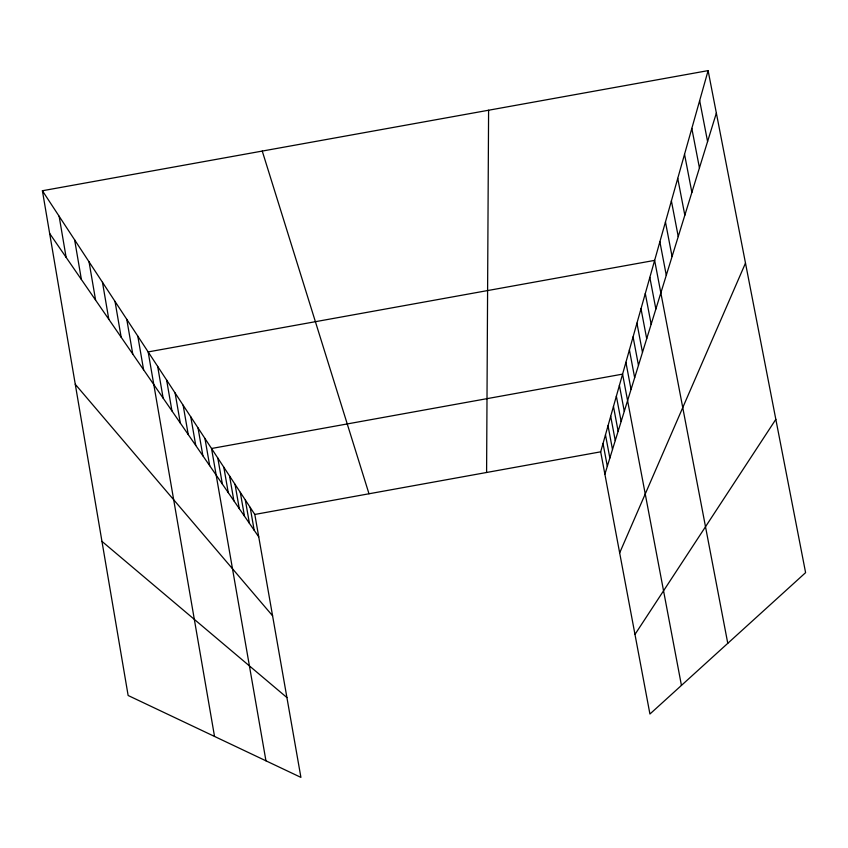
<?xml version="1.0" encoding="UTF-8"?>
<svg xmlns="http://www.w3.org/2000/svg" width="848" height="848" viewBox="0 0 848 848"><rect width="100%" height="100%" fill="white"/><g stroke="black" fill="none" stroke-linecap="round" stroke-linejoin="round"><path stroke-width="1.27" d="M486.593 472.484L488.596 110.229M708.112 70.617L805.6 572.644L649.928 714.027L600.681 451.825L708.112 70.617L42.4 190.747L128.133 695.487L300.913 777.383L254.813 514.45L42.4 190.747M604.878 474.18L716.359 113.102M619.665 552.885L745.487 263.113M634.982 634.431L775.835 419.347M254.813 514.45L600.681 451.825M101.951 541.363L286.921 697.565M75.271 384.282L272.579 615.796M49.65 233.454L258.746 536.869M262.255 151.071L368.997 493.769M699.664 100.615L707.582 141.531M691.82 128.419L699.441 167.883M684.537 154.283L691.883 192.39M677.743 178.377L684.834 215.222M671.393 200.902L678.241 236.56M665.457 221.985L672.072 256.541M659.882 241.775L666.284 275.282M727.775 643.325L654.635 260.378L148.167 351.92L214.533 736.446M649.833 277.402L655.864 309.032M645.296 293.493L651.158 324.275M641.003 308.725L646.706 338.702M636.943 323.162L642.487 352.376M633.074 336.879L638.48 365.35M629.407 349.906L634.664 377.699M625.909 362.308L631.039 389.444M681.442 685.407L622.58 374.127L211.534 448.497L265.954 760.815M619.4 385.405L624.287 411.301M616.358 396.175L621.149 421.498M613.464 406.468L618.139 431.25M610.687 416.315L615.256 440.578M608.027 425.76L612.5 449.504M605.472 434.801L609.85 458.068M603.034 443.483L607.316 466.294M250.171 507.369L254.177 530.244M245.337 500.002L249.418 523.343M240.291 492.328L244.468 516.146M235.034 484.314L239.295 508.641M229.554 475.951L233.889 500.808M223.819 467.216L228.25 492.624M217.819 458.068L222.356 484.06M204.951 438.469L209.689 465.69M198.04 427.943L202.895 455.821M190.789 416.877L195.75 445.454M183.147 405.238L188.235 434.547M175.101 392.974L180.317 423.067M166.621 380.042L171.964 410.941M157.654 366.378L163.145 398.136M137.8 336.126L143.598 369.781M126.765 319.325L132.744 354.019M115.021 301.411L121.169 337.239M102.47 282.289L108.809 319.304M89.04 261.82L95.591 300.107M74.624 239.857L81.397 279.511M59.127 216.229L66.123 257.357"/></g></svg>
